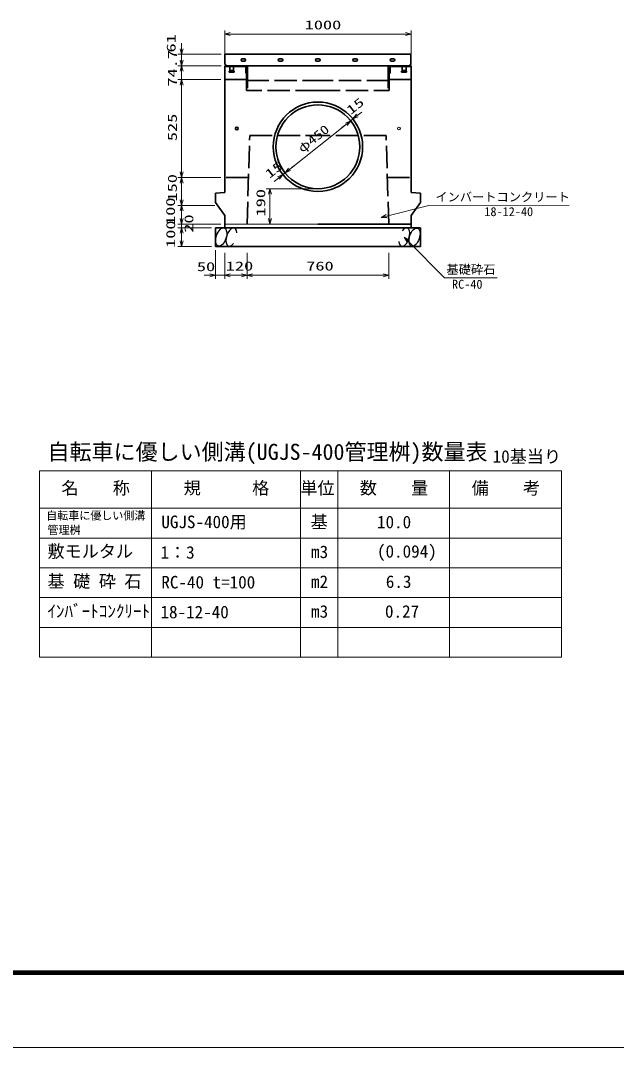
# Model space of a CAD drawing. Units: millimetres on the paper. Extents: x 0 to 841, y 0 to 594.
# Drawn here: x 496 to 655.9, y 0 to 275.6 of the extents above; entities that cross this region are included whole.
import ezdxf
from ezdxf.enums import TextEntityAlignment as Align

# ---------------------------------------------------------------- set-up
doc = ezdxf.new("R2010")
doc.units = ezdxf.units.MM
doc.linetypes.add('DASHED', pattern=[7.5, 6, -1.5])
for name, color, linetype, lineweight in [('_0-0_0', 1, 'Continuous', 13), ('D-BMK-HTXT', 7, 'Continuous', 13), ('D-STR-DIM（寸法）', 7, 'Continuous', 13), ('D-STR-DIM（寸法）2', 7, 'Continuous', 13), ('D-STR-HTXT(基礎砕石-旗)', 7, 'Continuous', 13), ('D-STR-HTXT（旗上げ）', 7, 'Continuous', 13), ('D-STR-STRF(グリ)', 7, 'Continuous', 25), ('D-STR（構造物）', 1, 'Continuous', 35), ('D-TTL-LINE（区切線）', 7, 'Continuous', 18), ('D-TTL（外枠）', 2, 'Continuous', 140)]:
    doc.layers.add(name, color=color, linetype=linetype, lineweight=lineweight)
doc.styles.add('ＭＳ ゴシック', font='')
doc.styles.get('ＭＳ ゴシック').set_extended_font_data('MS Gothic')

# ---------------------------------------------------------------- blocks, each defined once
blk = doc.blocks.new('_Open30')
at = {"color": 7, "linetype": 'Continuous', "lineweight": 13}
for p, q in [((-1, 0.2679), (0, 0)), ((0, 0), (-1, -0.2679)), ((0, 0), (-1, 0))]:
    blk.add_line(p, q, dxfattribs=at)

msp = doc.modelspace()

# ---------------------------------------------------------------- linework, layer by layer
at = {"layer": '_0-0_0'}
msp.add_line((575.752, 220.967), (550.752, 220.967), dxfattribs=at)
msp.add_circle((597.502, 246.576), 0.375, dxfattribs=at)
at = {"layer": 'D-BMK-HTXT'}
for p, q in [((501.102, 154.708), (501.102, 104.708)), ((501.102, 154.708), (641.102, 154.708)), ((531.102, 154.708), (531.102, 104.708)), ((571.102, 154.708), (571.102, 104.708)), ((581.102, 154.708), (581.102, 104.708)), ((611.102, 154.708), (611.102, 104.708)), ((641.102, 154.708), (641.102, 104.708)), ((501.102, 144.708), (641.102, 144.708)), ((501.102, 136.708), (641.102, 136.708)), ((501.102, 128.708), (641.102, 128.708)), ((501.102, 120.708), (641.102, 120.708)), ((501.102, 112.708), (641.102, 112.708)), ((501.102, 104.708), (641.102, 104.708))]:
    msp.add_line(p, q, dxfattribs=at)
at = {"layer": 'D-STR-DIM（寸法）'}
for p, q in [((539.17, 222.467), (539.17, 223.967)), ((547.252, 220.967), (538.17, 220.967)), ((539.17, 220.967), (539.17, 219.967)), ((547.252, 219.967), (538.17, 219.967)), ((547.252, 219.967), (538.17, 219.967)), ((539.17, 218.467), (539.17, 216.967)), ((539.17, 218.467), (539.17, 216.467)), ((547.252, 214.967), (538.17, 214.967)), ((550.752, 213.219), (550.752, 206.234)), ((550.752, 213.219), (550.752, 206.234)), ((556.752, 213.219), (556.752, 206.234)), ((556.752, 213.219), (556.752, 206.234)), ((594.752, 213.219), (594.752, 206.234)), ((550.752, 207.234), (548.252, 207.234)), ((555.252, 207.234), (552.252, 207.234)), ((552.252, 207.234), (553.752, 207.234)), ((558.252, 207.234), (593.252, 207.234))]:
    msp.add_line(p, q, dxfattribs=at)
at = {"layer": 'D-STR-DIM（寸法）2'}
for p, q in [((550.753, 264.452), (550.753, 272.935)), ((600.752, 264.452), (600.752, 272.935)), ((552.253, 271.935), (599.252, 271.935)), ((539.17, 268.002), (539.17, 269.502)), ((549.802, 266.502), (538.17, 266.502)), ((539.17, 266.502), (539.17, 263.452)), ((539.17, 264.952), (539.17, 266.452)), ((549.802, 263.452), (538.17, 263.452)), ((549.752, 263.452), (538.17, 263.452)), ((539.17, 263.452), (539.17, 259.717)), ((539.17, 261.952), (539.17, 260.452)), ((549.752, 259.717), (538.17, 259.717)), ((549.752, 259.717), (538.17, 259.717)), ((539.17, 258.217), (539.17, 256.717)), ((539.17, 258.217), (539.17, 234.967)), ((586.329, 250.088), (587.504, 251.02)), ((584.566, 248.69), (585.153, 249.156)), ((568.114, 235.638), (583.391, 247.758)), ((583.391, 247.758), (582.216, 246.825)), ((566.939, 234.706), (566.352, 234.24)), ((568.114, 235.638), (569.289, 236.571)), ((549.752, 233.467), (538.17, 233.467)), ((549.752, 233.467), (538.17, 233.467)), ((549.752, 233.467), (538.17, 233.467)), ((539.17, 227.467), (539.17, 231.967)), ((539.17, 227.467), (539.17, 231.967)), ((565.176, 233.308), (564.001, 232.375)), ((574.752, 230.448), (561.891, 230.448)), ((562.891, 228.948), (562.891, 222.467)), ((548.145, 225.967), (538.17, 225.967)), ((548.145, 225.967), (538.17, 225.967)), ((548.145, 225.967), (538.17, 225.967)), ((548.145, 225.967), (538.17, 225.967)), ((539.17, 222.467), (539.17, 224.467)), ((539.17, 222.467), (539.17, 224.467)), ((549.752, 220.967), (538.17, 220.967)), ((549.752, 220.967), (538.17, 220.967)), ((574.752, 220.967), (561.891, 220.967)), ((548.252, 213.967), (548.252, 206.234)), ((550.752, 212.219), (550.752, 206.234)), ((546.752, 207.234), (545.252, 207.234)), ((550.752, 207.234), (548.252, 207.234)), ((552.252, 207.234), (553.752, 207.234))]:
    msp.add_line(p, q, dxfattribs=at)
at = {"layer": 'D-STR-HTXT(基礎砕石-旗)'}
msp.add_lwpolyline([(623.819, 206.561), (609.715, 206.561), (599.992, 216.377)], dxfattribs=at)
at = {"layer": 'D-STR-HTXT（旗上げ）'}
msp.add_lwpolyline([(643.175, 226.014), (605.542, 225.967), (594.178, 223.102)], dxfattribs=at)
at = {"layer": 'D-STR-STRF(グリ)'}
for centre, major_axis in [((549.828, 217.49), (0.79, 2.421)), ((601.677, 217.443), (-0.79, -2.421))]:
    msp.add_ellipse(centre, major_axis=major_axis, ratio=0.5139, dxfattribs=at)
for centre, major_axis in [((552.568, 217.49), (0.79, 2.421)), ((598.937, 217.443), (-0.79, -2.421))]:
    msp.add_ellipse(centre, major_axis=major_axis, ratio=0.5139, start_param=5.3575563, end_param=10.3750652, dxfattribs=at)
at = {"layer": 'D-STR（構造物）'}
for p, q in [((550.802, 266.502), (551.102, 266.502)), ((550.802, 264.052), (550.802, 266.502)), ((550.802, 266.502), (550.802, 264.052)), ((575.752, 266.502), (550.802, 266.502)), ((556.027, 265.327), (555.477, 265.327)), ((555.477, 264.627), (556.027, 264.627)), ((566.027, 265.327), (565.477, 265.327)), ((565.477, 264.627), (566.027, 264.627)), ((575.477, 265.327), (575.752, 265.327)), ((575.752, 264.627), (575.477, 264.627)), ((575.752, 266.502), (600.702, 266.502)), ((576.027, 265.327), (575.752, 265.327)), ((575.752, 264.627), (576.027, 264.627)), ((585.477, 265.327), (586.027, 265.327)), ((586.027, 264.627), (585.477, 264.627)), ((595.477, 265.327), (596.027, 265.327)), ((596.027, 264.627), (595.477, 264.627)), ((600.702, 266.502), (600.402, 266.502)), ((600.702, 264.052), (600.702, 266.502)), ((600.702, 266.502), (600.702, 264.052)), ((550.752, 263.452), (575.752, 263.452)), ((550.752, 229.467), (550.752, 263.452)), ((550.802, 263.452), (550.802, 263.227)), ((556.177, 263.452), (551.127, 263.452)), ((556.627, 263.452), (559.127, 263.452)), ((600.752, 263.452), (575.752, 263.452)), ((594.877, 263.452), (592.377, 263.452)), ((595.327, 263.452), (600.377, 263.452)), ((600.702, 263.452), (600.702, 263.227)), ((600.752, 229.467), (600.752, 263.452)), ((548.252, 229.217), (550.752, 229.467)), ((548.252, 226.717), (548.252, 229.217)), ((603.252, 229.217), (600.752, 229.467)), ((603.252, 226.717), (603.252, 229.217)), ((550.752, 223.217), (548.252, 226.717)), ((600.752, 223.217), (603.252, 226.717)), ((550.752, 220.967), (550.752, 223.217)), ((600.752, 220.967), (600.752, 223.217)), ((550.752, 220.967), (550.752, 219.967)), ((575.752, 220.967), (600.752, 220.967)), ((600.752, 220.967), (600.752, 219.967)), ((548.252, 219.967), (603.252, 219.967)), ((548.252, 219.967), (548.252, 214.967)), ((548.252, 219.967), (603.252, 219.967)), ((603.252, 219.967), (603.252, 214.967)), ((548.252, 214.967), (603.252, 214.967))]:
    msp.add_line(p, q, dxfattribs=at)
at = {"layer": 'D-STR（構造物）', "linetype": 'DASHED'}
for p, q in [((550.802, 263.227), (556.177, 263.227)), ((551.977, 261.952), (552.102, 261.952)), ((551.977, 261.702), (551.977, 261.952)), ((552.102, 261.952), (552.102, 263.452)), ((553.027, 262.202), (552.227, 262.202)), ((553.152, 261.952), (553.152, 263.452)), ((553.277, 261.952), (553.152, 261.952)), ((553.277, 261.702), (553.277, 261.952)), ((556.402, 263.002), (556.402, 261.452)), ((556.627, 256.796), (556.627, 263.452)), ((556.852, 263.452), (556.852, 256.796)), ((594.652, 263.452), (594.652, 256.796)), ((594.877, 256.796), (594.877, 263.452)), ((595.102, 263.002), (595.102, 261.452)), ((600.702, 263.227), (595.327, 263.227)), ((598.227, 261.952), (598.352, 261.952)), ((598.227, 261.702), (598.227, 261.952)), ((598.352, 261.952), (598.352, 263.452)), ((598.477, 262.202), (599.277, 262.202)), ((599.402, 261.952), (599.402, 263.452)), ((599.527, 261.952), (599.402, 261.952)), ((599.527, 261.702), (599.527, 261.952)), ((556.627, 259.717), (550.752, 259.717)), ((551.977, 261.702), (553.277, 261.702)), ((556.402, 261.452), (556.627, 261.452)), ((556.627, 259.479), (575.752, 259.479)), ((594.877, 259.479), (575.752, 259.479)), ((595.102, 261.452), (594.877, 261.452)), ((594.877, 259.717), (600.752, 259.717)), ((599.527, 261.702), (598.227, 261.702)), ((575.752, 256.796), (556.627, 256.796)), ((575.752, 256.796), (594.877, 256.796)), ((556.752, 220.967), (557.464, 244.737)), ((557.464, 244.737), (575.752, 244.737)), ((594.04, 244.737), (575.752, 244.737)), ((594.752, 220.967), (594.04, 244.737)), ((557.14, 233.467), (550.752, 233.467)), ((594.365, 233.467), (600.752, 233.467))]:
    msp.add_line(p, q, dxfattribs=at)
at = {"layer": 'D-STR（構造物）'}
msp.add_circle((554.002, 246.576), 0.375, dxfattribs=at)
for centre, radius, start, end in [((555.477, 264.977), 0.35, 90, 270), ((556.027, 264.977), 0.35, 270, 90), ((565.477, 264.977), 0.35, 90, 270), ((566.027, 264.977), 0.35, 270, 90), ((575.477, 264.977), 0.35, 90, 270), ((576.027, 264.977), 0.35, 270, 90), ((585.477, 264.977), 0.35, 90, 270), ((586.027, 264.977), 0.35, 270, 90), ((595.477, 264.977), 0.35, 90, 270), ((596.027, 264.977), 0.35, 270, 90), ((551.402, 264.052), 0.6, 180, 270), ((551.402, 264.052), 0.6, 180, 270), ((600.102, 264.052), 0.6, 270, 0), ((600.102, 264.052), 0.6, 270, 0), ((575.752, 241.698), 12, 90, 270), ((575.752, 241.698), 12, 270, 90), ((575.752, 241.698), 11.25, 90, 270), ((575.752, 241.698), 11.25, 270, 90)]:
    msp.add_arc(centre, radius, start, end, dxfattribs=at)
at = {"layer": 'D-STR（構造物）', "linetype": 'DASHED'}
for centre, radius, start, end in [((556.177, 263.002), 0.45, 0, 90), ((556.177, 263.002), 0.225, 0, 90), ((595.327, 263.002), 0.45, 90, 180), ((595.327, 263.002), 0.225, 90, 180)]:
    msp.add_arc(centre, radius, start, end, dxfattribs=at)
at = {"layer": 'D-TTL-LINE（区切線）'}
msp.add_line((0, 0), (841, 0), dxfattribs=at)
at = {"layer": 'D-TTL（外枠）'}
msp.add_line((20.1, 20.1), (820.9, 20.1), dxfattribs=at)

# ---------------------------------------------------------------- block references
at = {"layer": 'D-STR-DIM（寸法）', "xscale": 1.5, "yscale": 1.5}
for p, rotation in [((539.17, 220.967), 270), ((539.17, 219.967), 90), ((539.17, 219.967), 90), ((539.17, 214.967), 270), ((550.752, 207.234), 180), ((550.752, 207.234), 180), ((556.752, 207.234), 180)]:
    msp.add_blockref('_Open30', p, dxfattribs=dict(at, rotation=rotation))
for p in [(556.752, 207.234), (594.752, 207.234)]:
    msp.add_blockref('_Open30', p, dxfattribs=at)
at = {"layer": 'D-STR-DIM（寸法）2', "xscale": 1.5, "yscale": 1.5}
for p, rotation in [((550.753, 271.935), 180), ((539.17, 266.502), 270), ((539.17, 263.452), 270), ((539.17, 263.452), 90), ((539.17, 259.717), 90), ((539.17, 259.717), 90), ((584.566, 248.69), 38.42572), ((584.566, 248.69), 38.42572), ((585.153, 249.156), 218.42572), ((539.17, 233.467), 270), ((566.352, 234.24), 38.42572), ((566.939, 234.706), 218.42572), ((566.939, 234.706), 218.42572), ((539.17, 233.467), 90), ((539.17, 233.467), 90), ((562.891, 230.448), 90), ((539.17, 225.967), 270), ((539.17, 225.967), 270), ((539.17, 225.967), 90), ((539.17, 225.967), 90), ((539.17, 220.967), 270), ((539.17, 220.967), 270), ((562.891, 220.967), 270), ((550.752, 207.234), 180)]:
    msp.add_blockref('_Open30', p, dxfattribs=dict(at, rotation=rotation))
for p in [(600.752, 271.935), (548.252, 207.234)]:
    msp.add_blockref('_Open30', p, dxfattribs=at)
at = {"layer": 'D-STR-HTXT(基礎砕石-旗)', "xscale": 1.5, "yscale": 1.5, "rotation": 134.72505}
msp.add_blockref('_Open30', (598.937, 217.443), dxfattribs=at)
at = {"layer": 'D-STR-HTXT（旗上げ）', "xscale": 1.5, "yscale": 1.5, "rotation": 194.1476}
msp.add_blockref('_Open30', (592.724, 222.736), dxfattribs=at)

# ---------------------------------------------------------------- texts
at = {"layer": 'D-BMK-HTXT', "style": 'ＭＳ ゴシック'}
for s, height, p in [('自転車に優しい側溝(UGJS-400管理桝)数量表', 4.33, (503.223, 156.371)), ('10基当り', 3.367, (622.642, 155.904)), ('名\u3000\u3000称', 3.367, (506.938, 147.426)), ('規\u3000\u3000\u3000格', 3.367, (539.742, 147.444)), ('単位', 3.367, (571.053, 147.408)), ('数\u3000\u3000量', 3.367, (586.992, 147.444)), ('備\u3000\u3000考', 3.367, (617.009, 147.404)), ('自転車に優しい側溝', 2.165, (502.884, 140.999)), ('UGJS-400用', 3.367, (533.75, 138.345)), ('基', 3.367, (573.819, 138.346)), ('10.0', 3.367, (591.616, 138.31)), ('管理桝', 2.165, (503.216, 137.123)), ('敷モルタル', 3.367, (503.208, 130.452)), ('(0.094)', 3.367, (591.613, 130.427)), ('1：3', 3.367, (533.519, 130.158)), ('m3', 3.367, (573.926, 130.31)), ('基 礎 砕 石', 3.367, (503.208, 122.417)), ('RC-40 t=100', 3.367, (533.751, 122.158)), ('m2', 3.367, (573.917, 122.31)), ('6.3', 3.367, (593.982, 122.31)), ('ｲﾝﾊﾞｰﾄｺﾝｸﾘｰﾄ', 3.367, (503.19, 114.382)), ('18-12-40', 3.367, (533.519, 114.158)), ('m3', 3.367, (573.926, 114.31)), ('0.27', 3.367, (593.757, 114.31))]:
    msp.add_text(s, height=height, dxfattribs=at).set_placement(p, align=Align.BOTTOM_LEFT)
at = {"layer": 'D-STR-DIM（寸法）', "style": 'ＭＳ ゴシック', "width": 1.5}
for s, p in [('20', (543.071, 218.635)), ('100', (538.183, 214.555))]:
    msp.add_text(s, height=2.405, rotation=90, dxfattribs=at).set_placement(p, align=Align.BOTTOM_LEFT)
for s, p in [('120', (551.044, 207.771)), ('760', (572.627, 207.771))]:
    msp.add_text(s, height=2.405, dxfattribs=at).set_placement(p, align=Align.BOTTOM_LEFT)
at = {"layer": 'D-STR-DIM（寸法）2', "style": 'ＭＳ ゴシック', "width": 1.5}
for s, p in [('1000', (572.211, 272.472)), ('50', (543.289, 207.599))]:
    msp.add_text(s, height=2.405, dxfattribs=at).set_placement(p, align=Align.BOTTOM_LEFT)
at = {"layer": 'D-STR-DIM（寸法）2', "style": 'ＭＳ ゴシック'}
for s, rotation, width, p in [('61', 90, 1.5, (538.296, 266.995)), ('74.7', 90, 1.5, (538.633, 257.834)), ('15', 38.426, 1.5, (585.018, 249.6)), ('525', 90, 1.5, (538.633, 243.212)), ('φ450', 38.426, 1.3, (571.991, 239.4)), ('15', 38.426, 1.5, (563.186, 232.464)), ('150', 90, 1.5, (538.633, 227.008)), ('150', 90, 1.5, (538.633, 227.008)), ('190', 90, 1.5, (562.354, 222.999)), ('100', 90, 1.5, (538.137, 220.718)), ('100', 90, 1.5, (538.137, 220.718))]:
    msp.add_text(s, height=2.405, rotation=rotation, dxfattribs=dict(at, width=width)).set_placement(p, align=Align.BOTTOM_LEFT)
at = {"layer": 'D-STR-HTXT(基礎砕石-旗)', "style": 'ＭＳ ゴシック'}
for s, p in [('基礎砕石', (610.251, 206.87)), ('RC-40', (611.739, 202.884))]:
    msp.add_text(s, height=2.405, dxfattribs=at).set_placement(p, align=Align.BOTTOM_LEFT)
at = {"layer": 'D-STR-HTXT（旗上げ）', "style": 'ＭＳ ゴシック'}
for s, p in [('インバートコンクリート', (607.272, 226.311)), ('18-12-40', (620.414, 222.364))]:
    msp.add_text(s, height=2.405, dxfattribs=at).set_placement(p, align=Align.BOTTOM_LEFT)

doc.saveas('drawing.dxf')
